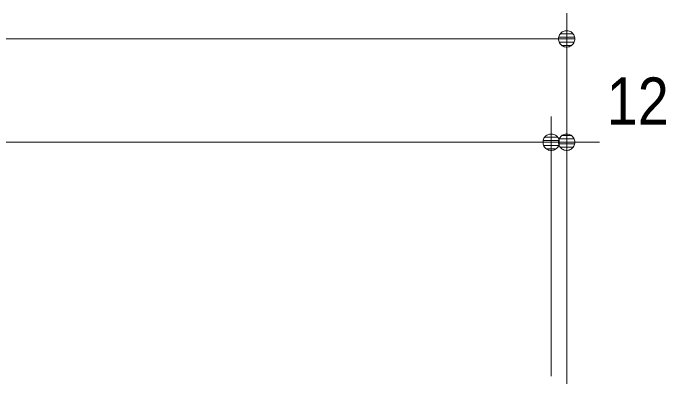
# Model space of a CAD drawing. Units: millimetres, scale not verified. Extents: x -6062 to 6062, y -3045 to 3045.
# Drawn here: x -1257 to -752, y 1283 to 1570 of the extents above; entities that cross this region are included whole.
import ezdxf
from ezdxf.enums import TextEntityAlignment as Align

# ---------------------------------------------------------------- set-up
doc = ezdxf.new("R2010")
doc.units = ezdxf.units.MM
doc.header["$LTSCALE"] = 20
for name, color, linetype, lineweight in [('0-2_2寸法-1', 7, 'Continuous', 9), ('0-3_0', 7, 'Continuous', 9), ('0-5_2寸法-2', 7, 'Continuous', 9)]:
    doc.layers.add(name, color=color, linetype=linetype, lineweight=lineweight)
doc.styles.add('ＭＳ Ｐゴシック', font='')
doc.styles.get('ＭＳ Ｐゴシック').set_extended_font_data('MS PGothic')

# ---------------------------------------------------------------- blocks, each defined once
blk = doc.blocks.new('_Dot')
at = {"layer": '0-3_0'}
for p, q in [((-10, 0), (-20, 0)), ((9.78, 2), (-9.78, 2)), ((7.99, 6), (-7.99, 6)), ((9.16, -3.98), (-9.16, -3.98)), ((6, -7.98), (-6, -7.98))]:
    blk.add_line(p, q, dxfattribs=at)
for points in [[(10, 0), (9.92, 1.25), (9.69, 2.49), (9.3, 3.68), (8.76, 4.82), (8.09, 5.88), (7.29, 6.85), (6.37, 7.71), (5.36, 8.44), (4.26, 9.05), (3.09, 9.51), (1.87, 9.82), (0.63, 9.98), (-0.63, 9.98), (-1.87, 9.82), (-3.09, 9.51), (-4.26, 9.05), (-5.36, 8.44), (-6.37, 7.71), (-7.29, 6.85), (-8.09, 5.88), (-8.76, 4.82), (-9.3, 3.68), (-9.69, 2.49), (-9.92, 1.25), (-10, 0), (0, 0)], [(-10, 0), (-9.92, -1.25), (-9.69, -2.49), (-9.3, -3.68), (-8.76, -4.82), (-8.09, -5.88), (-7.29, -6.85), (-6.37, -7.71), (-5.36, -8.44), (-4.26, -9.05), (-3.09, -9.51), (-1.87, -9.82), (-0.63, -9.98), (0.63, -9.98), (1.87, -9.82), (3.09, -9.51), (4.26, -9.05), (5.36, -8.44), (6.37, -7.71), (7.29, -6.85), (8.09, -5.88), (8.76, -4.82), (9.3, -3.68), (9.69, -2.49), (9.92, -1.25), (10, 0), (0, 0)]]:
    blk.add_lwpolyline(points, close=True, dxfattribs=at)

msp = doc.modelspace()

# ---------------------------------------------------------------- linework, layer by layer
at = {"layer": '0-2_2寸法-1'}
for p, q in [((-828.5, 1282.84), (-828.5, 1570)), ((-5581.79, 1550), (-841.21, 1550)), ((-840.5, 1288.84), (-840.5, 1490)), ((-4374.79, 1470), (-853.21, 1470))]:
    msp.add_line(p, q, dxfattribs=at)
at = {"layer": '0-5_2寸法-2'}
for p, q in [((-840.5, 1288.84), (-840.5, 1490)), ((-828.5, 1282.84), (-828.5, 1490)), ((-853.21, 1470), (-865.92, 1470)), ((-840.5, 1470), (-828.5, 1470)), ((-815.79, 1470), (-803.08, 1470))]:
    msp.add_line(p, q, dxfattribs=at)

# ---------------------------------------------------------------- block references
at = {"layer": '0-2_2寸法-1', "xscale": 0.6356201, "yscale": 0.6356201}
for p in [(-828.5, 1550), (-840.5, 1470)]:
    msp.add_blockref('_Dot', p, dxfattribs=at)
at = {"layer": '0-5_2寸法-2', "xscale": 0.6356201, "yscale": 0.6356201}
msp.add_blockref('_Dot', (-840.5, 1470), dxfattribs=at)
at = {"layer": '0-5_2寸法-2', "xscale": 0.6356201, "yscale": 0.6356201, "rotation": 180}
msp.add_blockref('_Dot', (-828.5, 1470), dxfattribs=at)

# ---------------------------------------------------------------- texts
at = {"layer": '0-5_2寸法-2', "style": 'ＭＳ Ｐゴシック', "width": 0.9}
msp.add_text('12', height=36.66, dxfattribs=at).set_placement((-797.43, 1472.48), align=Align.BOTTOM_LEFT)

doc.saveas('drawing.dxf')
